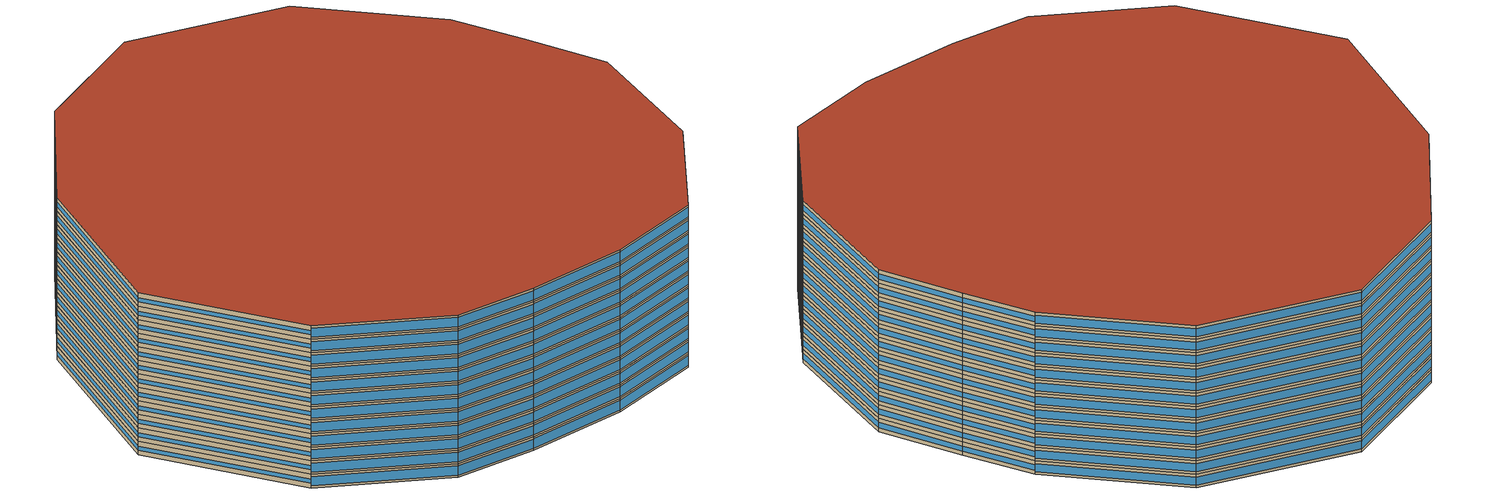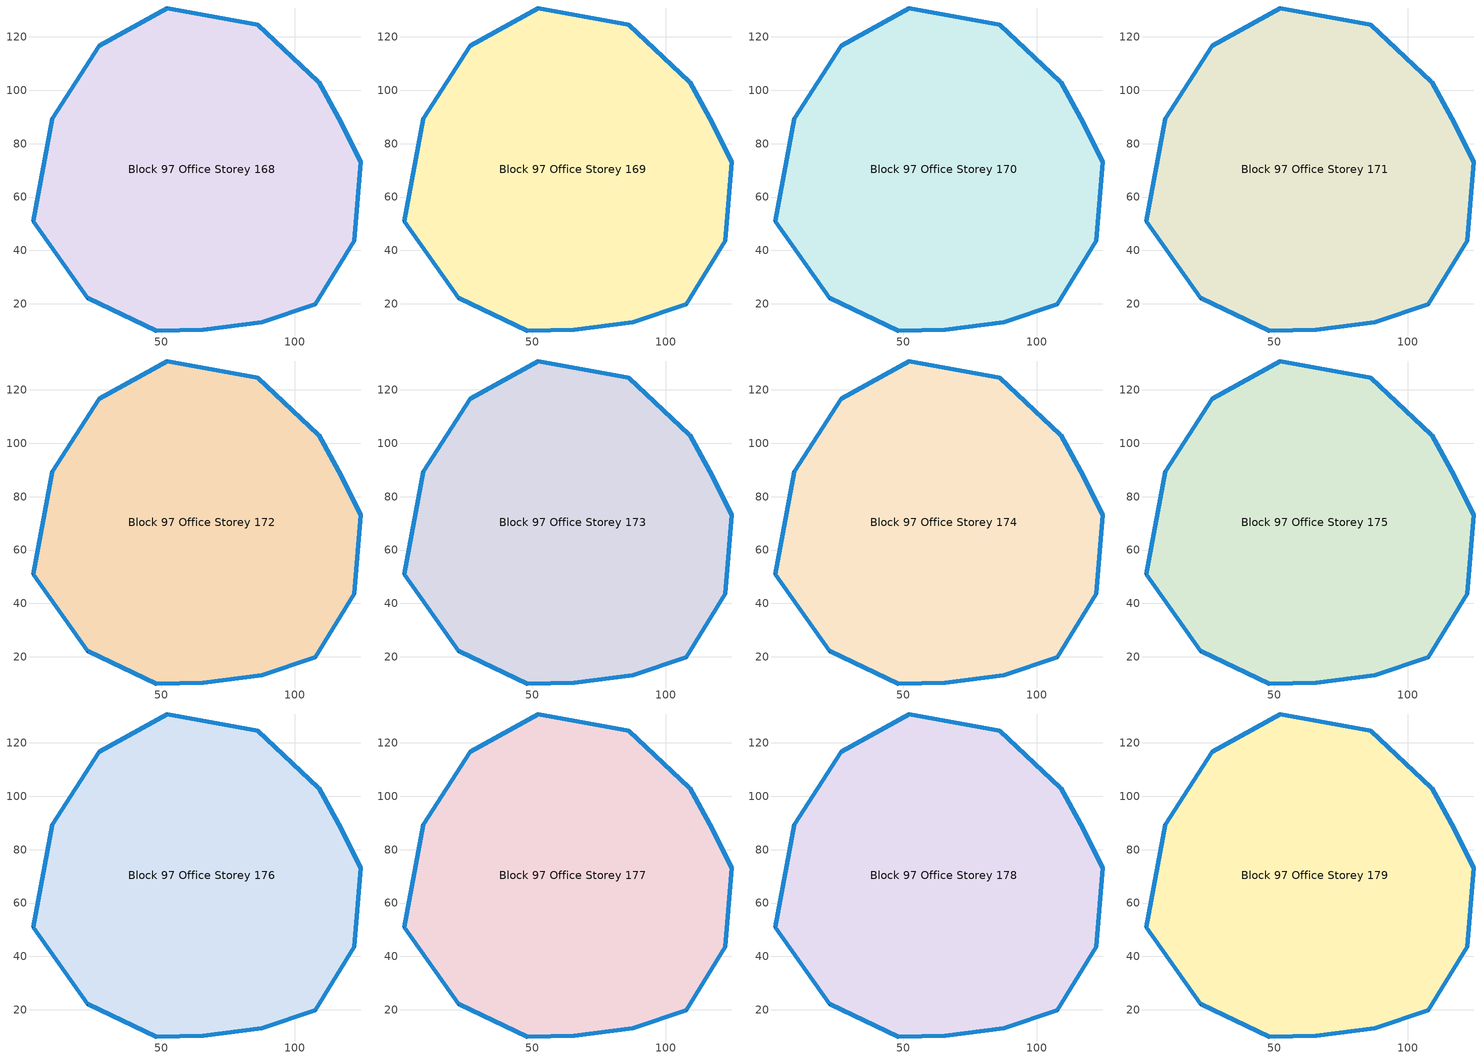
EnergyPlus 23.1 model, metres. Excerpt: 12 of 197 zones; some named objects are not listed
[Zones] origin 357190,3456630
Block 97 Office Storey 168
 floor outside (Project Floor): 108.83,103.22 116.36,89.59 124.72,73.29 122.22,43.61 107.61,19.86 87.51,13.15 65.66,10.23 48.03,9.81 22.47,22.13 1.9,50.9 9,89.27 26.71,116.64 52.15,130.82 86.07,124.59 z503.15
 wall outside (Project Wall): 52.15,130.82 26.71,116.64 9,89.27 1.9,50.9 22.47,22.13 48.03,9.81 65.66,10.23 87.51,13.15 107.61,19.86 122.22,43.61 124.72,73.29 116.36,89.59 108.83,103.22 86.07,124.59 52.15,130.82 z503.15:506.14
 window (Office_north_window_construction): 52.13,130.81 26.72,116.65 / 108.82,103.23 86.08,124.58 / 86.05,124.6 52.16,130.81 z503.75:505.54
 window (Office_west_window_construction): 26.7,116.63 9.01,89.29 / 9,89.25 1.91,50.92 / 1.92,50.88 22.46,22.14 z504.2:505.09
 window (Office_south_window_construction): 22.48,22.12 48.01,9.81 / 48.03,9.81 65.65,10.23 / 65.67,10.23 87.5,13.15 / 87.52,13.15 107.6,19.86 z503.6:505.69
 window (Office_east_window_construction): 107.61,19.88 122.21,43.6 / 122.22,43.63 124.72,73.28 / 124.71,73.3 116.37,89.58 / 116.36,89.6 108.84,103.21 z504.05:505.24
 roof outside (Project Ceiling): 107.61,19.86 122.22,43.61 124.72,73.29 116.36,89.59 108.83,103.22 86.07,124.59 52.15,130.82 26.71,116.64 9,89.27 1.9,50.9 22.47,22.13 48.03,9.81 65.66,10.23 87.51,13.15 z506.14
Block 97 Office Storey 169
 floor outside (Project Floor): 108.83,103.22 116.36,89.59 124.72,73.29 122.22,43.61 107.61,19.86 87.51,13.15 65.66,10.23 48.03,9.81 22.47,22.13 1.9,50.9 9,89.27 26.71,116.64 52.15,130.82 86.07,124.59 z506.14
 wall outside (Project Wall): 52.15,130.82 26.71,116.64 9,89.27 1.9,50.9 22.47,22.13 48.03,9.81 65.66,10.23 87.51,13.15 107.61,19.86 122.22,43.61 124.72,73.29 116.36,89.59 108.83,103.22 86.07,124.59 52.15,130.82 z506.14:509.14
 window (Office_north_window_construction): 52.13,130.81 26.72,116.65 / 108.82,103.23 86.08,124.58 / 86.05,124.6 52.16,130.81 z506.74:508.54
 window (Office_west_window_construction): 26.7,116.63 9.01,89.29 / 9,89.25 1.91,50.92 / 1.92,50.88 22.46,22.14 z507.19:508.09
 window (Office_south_window_construction): 22.48,22.12 48.01,9.81 / 48.03,9.81 65.65,10.23 / 65.67,10.23 87.5,13.15 / 87.52,13.15 107.6,19.86 z506.59:508.69
 window (Office_east_window_construction): 107.61,19.88 122.21,43.6 / 122.22,43.63 124.72,73.28 / 124.71,73.3 116.37,89.58 / 116.36,89.6 108.84,103.21 z507.04:508.24
 roof outside (Project Ceiling): 107.61,19.86 122.22,43.61 124.72,73.29 116.36,89.59 108.83,103.22 86.07,124.59 52.15,130.82 26.71,116.64 9,89.27 1.9,50.9 22.47,22.13 48.03,9.81 65.66,10.23 87.51,13.15 z509.14
Block 97 Office Storey 170
 floor outside (Project Floor): 108.83,103.22 116.36,89.59 124.72,73.29 122.22,43.61 107.61,19.86 87.51,13.15 65.66,10.23 48.03,9.81 22.47,22.13 1.9,50.9 9,89.27 26.71,116.64 52.15,130.82 86.07,124.59 z509.14
 wall outside (Project Wall): 52.15,130.82 26.71,116.64 9,89.27 1.9,50.9 22.47,22.13 48.03,9.81 65.66,10.23 87.51,13.15 107.61,19.86 122.22,43.61 124.72,73.29 116.36,89.59 108.83,103.22 86.07,124.59 52.15,130.82 z509.14:512.13
 window (Office_north_window_construction): 52.13,130.81 26.72,116.65 / 108.82,103.23 86.08,124.58 / 86.05,124.6 52.16,130.81 z509.74:511.53
 window (Office_west_window_construction): 26.7,116.63 9.01,89.29 / 9,89.25 1.91,50.92 / 1.92,50.88 22.46,22.14 z510.19:511.08
 window (Office_south_window_construction): 22.48,22.12 48.01,9.81 / 48.03,9.81 65.65,10.23 / 65.67,10.23 87.5,13.15 / 87.52,13.15 107.6,19.86 z509.59:511.68
 window (Office_east_window_construction): 107.61,19.88 122.21,43.6 / 122.22,43.63 124.72,73.28 / 124.71,73.3 116.37,89.58 / 116.36,89.6 108.84,103.21 z510.04:511.23
 roof outside (Project Ceiling): 107.61,19.86 122.22,43.61 124.72,73.29 116.36,89.59 108.83,103.22 86.07,124.59 52.15,130.82 26.71,116.64 9,89.27 1.9,50.9 22.47,22.13 48.03,9.81 65.66,10.23 87.51,13.15 z512.13
Block 97 Office Storey 171
 floor outside (Project Floor): 108.83,103.22 116.36,89.59 124.72,73.29 122.22,43.61 107.61,19.86 87.51,13.15 65.66,10.23 48.03,9.81 22.47,22.13 1.9,50.9 9,89.27 26.71,116.64 52.15,130.82 86.07,124.59 z512.13
 wall outside (Project Wall): 52.15,130.82 26.71,116.64 9,89.27 1.9,50.9 22.47,22.13 48.03,9.81 65.66,10.23 87.51,13.15 107.61,19.86 122.22,43.61 124.72,73.29 116.36,89.59 108.83,103.22 86.07,124.59 52.15,130.82 z512.13:515.13
 window (Office_north_window_construction): 52.13,130.81 26.72,116.65 / 108.82,103.23 86.08,124.58 / 86.05,124.6 52.16,130.81 z512.73:514.53
 window (Office_west_window_construction): 26.7,116.63 9.01,89.29 / 9,89.25 1.91,50.92 / 1.92,50.88 22.46,22.14 z513.18:514.08
 window (Office_south_window_construction): 22.48,22.12 48.01,9.81 / 48.03,9.81 65.65,10.23 / 65.67,10.23 87.5,13.15 / 87.52,13.15 107.6,19.86 z512.58:514.68
 window (Office_east_window_construction): 107.61,19.88 122.21,43.6 / 122.22,43.63 124.72,73.28 / 124.71,73.3 116.37,89.58 / 116.36,89.6 108.84,103.21 z513.03:514.23
 roof outside (Project Ceiling): 107.61,19.86 122.22,43.61 124.72,73.29 116.36,89.59 108.83,103.22 86.07,124.59 52.15,130.82 26.71,116.64 9,89.27 1.9,50.9 22.47,22.13 48.03,9.81 65.66,10.23 87.51,13.15 z515.13
Block 97 Office Storey 172
 floor outside (Project Floor): 108.83,103.22 116.36,89.59 124.72,73.29 122.22,43.61 107.61,19.86 87.51,13.15 65.66,10.23 48.03,9.81 22.47,22.13 1.9,50.9 9,89.27 26.71,116.64 52.15,130.82 86.07,124.59 z515.13
 wall outside (Project Wall): 52.15,130.82 26.71,116.64 9,89.27 1.9,50.9 22.47,22.13 48.03,9.81 65.66,10.23 87.51,13.15 107.61,19.86 122.22,43.61 124.72,73.29 116.36,89.59 108.83,103.22 86.07,124.59 52.15,130.82 z515.13:518.12
 window (Office_north_window_construction): 52.13,130.81 26.72,116.65 / 108.82,103.23 86.08,124.58 / 86.05,124.6 52.16,130.81 z515.73:517.52
 window (Office_west_window_construction): 26.7,116.63 9.01,89.29 / 9,89.25 1.91,50.92 / 1.92,50.88 22.46,22.14 z516.18:517.07
 window (Office_south_window_construction): 22.48,22.12 48.01,9.81 / 48.03,9.81 65.65,10.23 / 65.67,10.23 87.5,13.15 / 87.52,13.15 107.6,19.86 z515.58:517.67
 window (Office_east_window_construction): 107.61,19.88 122.21,43.6 / 122.22,43.63 124.72,73.28 / 124.71,73.3 116.37,89.58 / 116.36,89.6 108.84,103.21 z516.03:517.22
 roof outside (Project Ceiling): 107.61,19.86 122.22,43.61 124.72,73.29 116.36,89.59 108.83,103.22 86.07,124.59 52.15,130.82 26.71,116.64 9,89.27 1.9,50.9 22.47,22.13 48.03,9.81 65.66,10.23 87.51,13.15 z518.12
Block 97 Office Storey 173
 floor outside (Project Floor): 108.83,103.22 116.36,89.59 124.72,73.29 122.22,43.61 107.61,19.86 87.51,13.15 65.66,10.23 48.03,9.81 22.47,22.13 1.9,50.9 9,89.27 26.71,116.64 52.15,130.82 86.07,124.59 z518.12
 wall outside (Project Wall): 52.15,130.82 26.71,116.64 9,89.27 1.9,50.9 22.47,22.13 48.03,9.81 65.66,10.23 87.51,13.15 107.61,19.86 122.22,43.61 124.72,73.29 116.36,89.59 108.83,103.22 86.07,124.59 52.15,130.82 z518.12:521.12
 window (Office_north_window_construction): 52.13,130.81 26.72,116.65 / 108.82,103.23 86.08,124.58 / 86.05,124.6 52.16,130.81 z518.72:520.52
 window (Office_west_window_construction): 26.7,116.63 9.01,89.29 / 9,89.25 1.91,50.92 / 1.92,50.88 22.46,22.14 z519.17:520.07
 window (Office_south_window_construction): 22.48,22.12 48.01,9.81 / 48.03,9.81 65.65,10.23 / 65.67,10.23 87.5,13.15 / 87.52,13.15 107.6,19.86 z518.57:520.67
 window (Office_east_window_construction): 107.61,19.88 122.21,43.6 / 122.22,43.63 124.72,73.28 / 124.71,73.3 116.37,89.58 / 116.36,89.6 108.84,103.21 z519.02:520.22
 roof outside (Project Ceiling): 107.61,19.86 122.22,43.61 124.72,73.29 116.36,89.59 108.83,103.22 86.07,124.59 52.15,130.82 26.71,116.64 9,89.27 1.9,50.9 22.47,22.13 48.03,9.81 65.66,10.23 87.51,13.15 z521.12
Block 97 Office Storey 174
 floor outside (Project Floor): 108.83,103.22 116.36,89.59 124.72,73.29 122.22,43.61 107.61,19.86 87.51,13.15 65.66,10.23 48.03,9.81 22.47,22.13 1.9,50.9 9,89.27 26.71,116.64 52.15,130.82 86.07,124.59 z521.12
 wall outside (Project Wall): 52.15,130.82 26.71,116.64 9,89.27 1.9,50.9 22.47,22.13 48.03,9.81 65.66,10.23 87.51,13.15 107.61,19.86 122.22,43.61 124.72,73.29 116.36,89.59 108.83,103.22 86.07,124.59 52.15,130.82 z521.12:524.11
 window (Office_north_window_construction): 52.13,130.81 26.72,116.65 / 108.82,103.23 86.08,124.58 / 86.05,124.6 52.16,130.81 z521.72:523.51
 window (Office_west_window_construction): 26.7,116.63 9.01,89.29 / 9,89.25 1.91,50.92 / 1.92,50.88 22.46,22.14 z522.16:523.06
 window (Office_south_window_construction): 22.48,22.12 48.01,9.81 / 48.03,9.81 65.65,10.23 / 65.67,10.23 87.5,13.15 / 87.52,13.15 107.6,19.86 z521.57:523.66
 window (Office_east_window_construction): 107.61,19.88 122.21,43.6 / 122.22,43.63 124.72,73.28 / 124.71,73.3 116.37,89.58 / 116.36,89.6 108.84,103.21 z522.02:523.21
 roof outside (Project Ceiling): 107.61,19.86 122.22,43.61 124.72,73.29 116.36,89.59 108.83,103.22 86.07,124.59 52.15,130.82 26.71,116.64 9,89.27 1.9,50.9 22.47,22.13 48.03,9.81 65.66,10.23 87.51,13.15 z524.11
Block 97 Office Storey 175
 floor outside (Project Floor): 108.83,103.22 116.36,89.59 124.72,73.29 122.22,43.61 107.61,19.86 87.51,13.15 65.66,10.23 48.03,9.81 22.47,22.13 1.9,50.9 9,89.27 26.71,116.64 52.15,130.82 86.07,124.59 z524.11
 wall outside (Project Wall): 52.15,130.82 26.71,116.64 9,89.27 1.9,50.9 22.47,22.13 48.03,9.81 65.66,10.23 87.51,13.15 107.61,19.86 122.22,43.61 124.72,73.29 116.36,89.59 108.83,103.22 86.07,124.59 52.15,130.82 z524.11:527.11
 window (Office_north_window_construction): 52.13,130.81 26.72,116.65 / 108.82,103.23 86.08,124.58 / 86.05,124.6 52.16,130.81 z524.71:526.51
 window (Office_west_window_construction): 26.7,116.63 9.01,89.29 / 9,89.25 1.91,50.92 / 1.92,50.88 22.46,22.14 z525.16:526.06
 window (Office_south_window_construction): 22.48,22.12 48.01,9.81 / 48.03,9.81 65.65,10.23 / 65.67,10.23 87.5,13.15 / 87.52,13.15 107.6,19.86 z524.56:526.66
 window (Office_east_window_construction): 107.61,19.88 122.21,43.6 / 122.22,43.63 124.72,73.28 / 124.71,73.3 116.37,89.58 / 116.36,89.6 108.84,103.21 z525.01:526.21
 roof outside (Project Ceiling): 107.61,19.86 122.22,43.61 124.72,73.29 116.36,89.59 108.83,103.22 86.07,124.59 52.15,130.82 26.71,116.64 9,89.27 1.9,50.9 22.47,22.13 48.03,9.81 65.66,10.23 87.51,13.15 z527.11
Block 97 Office Storey 176
 floor outside (Project Floor): 108.83,103.22 116.36,89.59 124.72,73.29 122.22,43.61 107.61,19.86 87.51,13.15 65.66,10.23 48.03,9.81 22.47,22.13 1.9,50.9 9,89.27 26.71,116.64 52.15,130.82 86.07,124.59 z527.11
 wall outside (Project Wall): 52.15,130.82 26.71,116.64 9,89.27 1.9,50.9 22.47,22.13 48.03,9.81 65.66,10.23 87.51,13.15 107.61,19.86 122.22,43.61 124.72,73.29 116.36,89.59 108.83,103.22 86.07,124.59 52.15,130.82 z527.11:530.1
 window (Office_north_window_construction): 52.13,130.81 26.72,116.65 / 108.82,103.23 86.08,124.58 / 86.05,124.6 52.16,130.81 z527.71:529.5
 window (Office_west_window_construction): 26.7,116.63 9.01,89.29 / 9,89.25 1.91,50.92 / 1.92,50.88 22.46,22.14 z528.15:529.05
 window (Office_south_window_construction): 22.48,22.12 48.01,9.81 / 48.03,9.81 65.65,10.23 / 65.67,10.23 87.5,13.15 / 87.52,13.15 107.6,19.86 z527.56:529.65
 window (Office_east_window_construction): 107.61,19.88 122.21,43.6 / 122.22,43.63 124.72,73.28 / 124.71,73.3 116.37,89.58 / 116.36,89.6 108.84,103.21 z528.01:529.2
 roof outside (Project Ceiling): 107.61,19.86 122.22,43.61 124.72,73.29 116.36,89.59 108.83,103.22 86.07,124.59 52.15,130.82 26.71,116.64 9,89.27 1.9,50.9 22.47,22.13 48.03,9.81 65.66,10.23 87.51,13.15 z530.1
Block 97 Office Storey 177
 floor outside (Project Floor): 108.83,103.22 116.36,89.59 124.72,73.29 122.22,43.61 107.61,19.86 87.51,13.15 65.66,10.23 48.03,9.81 22.47,22.13 1.9,50.9 9,89.27 26.71,116.64 52.15,130.82 86.07,124.59 z530.1
 wall outside (Project Wall): 52.15,130.82 26.71,116.64 9,89.27 1.9,50.9 22.47,22.13 48.03,9.81 65.66,10.23 87.51,13.15 107.61,19.86 122.22,43.61 124.72,73.29 116.36,89.59 108.83,103.22 86.07,124.59 52.15,130.82 z530.1:533.1
 window (Office_north_window_construction): 52.13,130.81 26.72,116.65 / 108.82,103.23 86.08,124.58 / 86.05,124.6 52.16,130.81 z530.7:532.5
 window (Office_west_window_construction): 26.7,116.63 9.01,89.29 / 9,89.25 1.91,50.92 / 1.92,50.88 22.46,22.14 z531.15:532.05
 window (Office_south_window_construction): 22.48,22.12 48.01,9.81 / 48.03,9.81 65.65,10.23 / 65.67,10.23 87.5,13.15 / 87.52,13.15 107.6,19.86 z530.55:532.65
 window (Office_east_window_construction): 107.61,19.88 122.21,43.6 / 122.22,43.63 124.72,73.28 / 124.71,73.3 116.37,89.58 / 116.36,89.6 108.84,103.21 z531:532.2
 roof outside (Project Ceiling): 107.61,19.86 122.22,43.61 124.72,73.29 116.36,89.59 108.83,103.22 86.07,124.59 52.15,130.82 26.71,116.64 9,89.27 1.9,50.9 22.47,22.13 48.03,9.81 65.66,10.23 87.51,13.15 z533.1
Block 97 Office Storey 178
 floor outside (Project Floor): 108.83,103.22 116.36,89.59 124.72,73.29 122.22,43.61 107.61,19.86 87.51,13.15 65.66,10.23 48.03,9.81 22.47,22.13 1.9,50.9 9,89.27 26.71,116.64 52.15,130.82 86.07,124.59 z533.1
 wall outside (Project Wall): 52.15,130.82 26.71,116.64 9,89.27 1.9,50.9 22.47,22.13 48.03,9.81 65.66,10.23 87.51,13.15 107.61,19.86 122.22,43.61 124.72,73.29 116.36,89.59 108.83,103.22 86.07,124.59 52.15,130.82 z533.1:536.09
 window (Office_north_window_construction): 52.13,130.81 26.72,116.65 / 108.82,103.23 86.08,124.58 / 86.05,124.6 52.16,130.81 z533.7:535.49
 window (Office_west_window_construction): 26.7,116.63 9.01,89.29 / 9,89.25 1.91,50.92 / 1.92,50.88 22.46,22.14 z534.14:535.04
 window (Office_south_window_construction): 22.48,22.12 48.01,9.81 / 48.03,9.81 65.65,10.23 / 65.67,10.23 87.5,13.15 / 87.52,13.15 107.6,19.86 z533.55:535.64
 window (Office_east_window_construction): 107.61,19.88 122.21,43.6 / 122.22,43.63 124.72,73.28 / 124.71,73.3 116.37,89.58 / 116.36,89.6 108.84,103.21 z533.99:535.19
 roof outside (Project Ceiling): 107.61,19.86 122.22,43.61 124.72,73.29 116.36,89.59 108.83,103.22 86.07,124.59 52.15,130.82 26.71,116.64 9,89.27 1.9,50.9 22.47,22.13 48.03,9.81 65.66,10.23 87.51,13.15 z536.09
Block 97 Office Storey 179
 floor outside (Project Floor): 108.83,103.22 116.36,89.59 124.72,73.29 122.22,43.61 107.61,19.86 87.51,13.15 65.66,10.23 48.03,9.81 22.47,22.13 1.9,50.9 9,89.27 26.71,116.64 52.15,130.82 86.07,124.59 z536.09
 wall outside (Project Wall): 52.15,130.82 26.71,116.64 9,89.27 1.9,50.9 22.47,22.13 48.03,9.81 65.66,10.23 87.51,13.15 107.61,19.86 122.22,43.61 124.72,73.29 116.36,89.59 108.83,103.22 86.07,124.59 52.15,130.82 z536.09:539.09
 window (Office_north_window_construction): 52.13,130.81 26.72,116.65 / 108.82,103.23 86.08,124.58 / 86.05,124.6 52.16,130.81 z536.69:538.49
 window (Office_west_window_construction): 26.7,116.63 9.01,89.29 / 9,89.25 1.91,50.92 / 1.92,50.88 22.46,22.14 z537.14:538.04
 window (Office_south_window_construction): 22.48,22.12 48.01,9.81 / 48.03,9.81 65.65,10.23 / 65.67,10.23 87.5,13.15 / 87.52,13.15 107.6,19.86 z536.54:538.64
 window (Office_east_window_construction): 107.61,19.88 122.21,43.6 / 122.22,43.63 124.72,73.28 / 124.71,73.3 116.37,89.58 / 116.36,89.6 108.84,103.21 z536.99:538.19
 roof outside (Project Ceiling): 107.61,19.86 122.22,43.61 124.72,73.29 116.36,89.59 108.83,103.22 86.07,124.59 52.15,130.82 26.71,116.64 9,89.27 1.9,50.9 22.47,22.13 48.03,9.81 65.66,10.23 87.51,13.15 z539.09
[Building]
Building_1: North Axis=0; Terrain=City; Loads Convergence Tolerance Value=0.04; Temperature Convergence Tolerance Value=0.4; Solar Distribution=FullExterior; Maximum Number of Warmup Days=25; Minimum Number of Warmup Days=6
[Site:Location]
CHN Design_Conditions: Latitude=30; Longitude=114; Time Zone=8; Elevation=12
[SIZINGPERIOD:DESIGNDAY] Day of Month=21; DryBulb Temperature Range Modifier Type=DefaultMultipliers; Humidity Condition Type=Wetbulb; Barometric Pressure=101181; Rain Indicator=No; Snow Indicator=No; Daylight Saving Time Indicator=No; Sky Clearness=0; Begin Environment Reset Mode=FullResetAtBeginEnvironment
Name | Month | Day Type | Maximum DryBulb Temperature | Daily DryBulb Temperature Range | Wetbulb or DewPoint at Maximum DryBulb | Wind Speed | Wind Direction | Solar Model Indicator | ASHRAE Clear Sky Optical Depth for Beam Irradiance taub | ASHRAE Clear Sky Optical Depth for Diffuse Irradiance taud
Ann Htg 99.6% Condns DB | 1 | WinterDesignDay | -10 | 0 | -4.8 | 1 | 340 | ASHRAEClearSky | 0 | 0
Ann Clg .4% Condns DB=>MWB | 7 | SummerDesignDay | 40 | 6.6 | 27.1 | 3.5 | 220 | ASHRAETau | 0.781 | 1.413
[MATERIAL]
DefaultMaterial: Roughness=Rough; Thickness=0.1; Conductivity=0.1; Density=1000; Specific Heat=1000; Thermal Absorptance=0.9; Solar Absorptance=0.7; Visible Absorptance=0.7
[WINDOWMATERIAL:SIMPLEGLAZINGSYSTEM] UFactor=3; Visible Transmittance=0.6
Name | Solar Heat Gain Coefficient
Office_east_window; Office_south_window; Office_west_window | 0.3
Office_north_window | 0.35
[CONSTRUCTION]
Project Wall; Project Floor; Project Ceiling: DefaultMaterial
Office_east_window_construction: Office_east_window
Office_south_window_construction: Office_south_window
Office_west_window_construction: Office_west_window
Office_north_window_construction: Office_north_window
[SPACE] Ceiling Height=autocalculate; Volume=autocalculate; Floor Area=autocalculate; Space Type=Office
Name | Zone
Block 97 Office Storey 168_space | Block 97 Office Storey 168
Block 97 Office Storey 169_space | Block 97 Office Storey 169
Block 97 Office Storey 170_space | Block 97 Office Storey 170
Block 97 Office Storey 171_space | Block 97 Office Storey 171
Block 97 Office Storey 172_space | Block 97 Office Storey 172
Block 97 Office Storey 173_space | Block 97 Office Storey 173
Block 97 Office Storey 174_space | Block 97 Office Storey 174
Block 97 Office Storey 175_space | Block 97 Office Storey 175
Block 97 Office Storey 176_space | Block 97 Office Storey 176
Block 97 Office Storey 177_space | Block 97 Office Storey 177
Block 97 Office Storey 178_space | Block 97 Office Storey 178
Block 97 Office Storey 179_space | Block 97 Office Storey 179
[SPACELIST]
Office: Block 97 Office Storey 0_space, Block 97 Office Storey 1_space, Block 97 Office Storey 2_space, Block 97 Office Storey 3_space, Block 97 Office Storey 4_space, Block 97 Office Storey 5_space, Block 97 Office Storey 6_space, Block 97 Office Storey 7_space, Block 97 Office Storey 8_space, Block 97 Office Storey 9_space, Block 97 Office Storey 10_space, Block 97 Office Storey 11_space, Block 97 Office Storey 12_space, Block 97 Office Storey 13_space, Block 97 Office Storey 14_space, Block 97 Office Storey 15_space, Block 97 Office Storey 16_space, Block 97 Office Storey 17_space, Block 97 Office Storey 18_space, Block 97 Office Storey 19_space, Block 97 Office Storey 20_space, Block 97 Office Storey 21_space, Block 97 Office Storey 22_space, Block 97 Office Storey 23_space, Block 97 Office Storey 24_space, Block 97 Office Storey 25_space, Block 97 Office Storey 26_space, Block 97 Office Storey 27_space, Block 97 Office Storey 28_space, Block 97 Office Storey 29_space, Block 97 Office Storey 30_space, Block 97 Office Storey 31_space, Block 97 Office Storey 32_space, Block 97 Office Storey 33_space, Block 97 Office Storey 34_space, Block 97 Office Storey 35_space, Block 97 Office Storey 36_space, Block 97 Office Storey 37_space, Block 97 Office Storey 38_space, Block 97 Office Storey 39_space, Block 97 Office Storey 40_space, Block 97 Office Storey 41_space, Block 97 Office Storey 42_space, Block 97 Office Storey 43_space, Block 97 Office Storey 44_space, Block 97 Office Storey 45_space, Block 97 Office Storey 46_space, Block 97 Office Storey 47_space, Block 97 Office Storey 48_space, Block 97 Office Storey 49_space, Block 97 Office Storey 50_space, Block 97 Office Storey 51_space, Block 97 Office Storey 52_space, Block 97 Office Storey 53_space, Block 97 Office Storey 54_space, Block 97 Office Storey 55_space, Block 97 Office Storey 56_space, Block 97 Office Storey 57_space, Block 97 Office Storey 58_space, Block 97 Office Storey 59_space, Block 97 Office Storey 60_space, Block 97 Office Storey 61_space, Block 97 Office Storey 62_space, Block 97 Office Storey 63_space, Block 97 Office Storey 64_space, Block 97 Office Storey 65_space, Block 97 Office Storey 66_space, Block 97 Office Storey 67_space, Block 97 Office Storey 68_space, Block 97 Office Storey 69_space, Block 97 Office Storey 70_space, Block 97 Office Storey 71_space, Block 97 Office Storey 72_space, Block 97 Office Storey 73_space, Block 97 Office Storey 74_space, Block 97 Office Storey 75_space, Block 97 Office Storey 76_space, Block 97 Office Storey 77_space, Block 97 Office Storey 78_space, Block 97 Office Storey 79_space, Block 97 Office Storey 80_space, Block 97 Office Storey 81_space, Block 97 Office Storey 82_space, Block 97 Office Storey 83_space, Block 97 Office Storey 84_space, Block 97 Office Storey 85_space, Block 97 Office Storey 86_space, Block 97 Office Storey 87_space, Block 97 Office Storey 88_space, Block 97 Office Storey 89_space, Block 97 Office Storey 90_space, Block 97 Office Storey 91_space, Block 97 Office Storey 92_space, Block 97 Office Storey 93_space, Block 97 Office Storey 94_space, Block 97 Office Storey 95_space, Block 97 Office Storey 96_space, Block 97 Office Storey 97_space, Block 97 Office Storey 98_space, Block 97 Office Storey 99_space, Block 97 Office Storey 100_space, Block 97 Office Storey 101_space, Block 97 Office Storey 102_space, Block 97 Office Storey 103_space, Block 97 Office Storey 104_space, Block 97 Office Storey 105_space, Block 97 Office Storey 106_space, Block 97 Office Storey 107_space, Block 97 Office Storey 108_space, Block 97 Office Storey 109_space, Block 97 Office Storey 110_space, Block 97 Office Storey 111_space, Block 97 Office Storey 112_space, Block 97 Office Storey 113_space, Block 97 Office Storey 114_space, Block 97 Office Storey 115_space, Block 97 Office Storey 116_space, Block 97 Office Storey 117_space, Block 97 Office Storey 118_space, Block 97 Office Storey 119_space, Block 97 Office Storey 120_space, Block 97 Office Storey 121_space, Block 97 Office Storey 122_space, Block 97 Office Storey 123_space, Block 97 Office Storey 124_space, Block 97 Office Storey 125_space, Block 97 Office Storey 126_space, Block 97 Office Storey 127_space, Block 97 Office Storey 128_space, Block 97 Office Storey 129_space, Block 97 Office Storey 130_space, Block 97 Office Storey 131_space, Block 97 Office Storey 132_space, Block 97 Office Storey 133_space, Block 97 Office Storey 134_space, Block 97 Office Storey 135_space, Block 97 Office Storey 136_space, Block 97 Office Storey 137_space, Block 97 Office Storey 138_space, Block 97 Office Storey 139_space, Block 97 Office Storey 140_space, Block 97 Office Storey 141_space, Block 97 Office Storey 142_space, Block 97 Office Storey 143_space, Block 97 Office Storey 144_space, Block 97 Office Storey 145_space, Block 97 Office Storey 146_space, Block 97 Office Storey 147_space, Block 97 Office Storey 148_space, Block 97 Office Storey 149_space, Block 97 Office Storey 150_space, Block 97 Office Storey 151_space, Block 97 Office Storey 152_space, Block 97 Office Storey 153_space, Block 97 Office Storey 154_space, Block 97 Office Storey 155_space, Block 97 Office Storey 156_space, Block 97 Office Storey 157_space, Block 97 Office Storey 158_space, Block 97 Office Storey 159_space, Block 97 Office Storey 160_space, Block 97 Office Storey 161_space, Block 97 Office Storey 162_space, Block 97 Office Storey 163_space, Block 97 Office Storey 164_space, Block 97 Office Storey 165_space, Block 97 Office Storey 166_space, Block 97 Office Storey 167_space, Block 97 Office Storey 168_space, Block 97 Office Storey 169_space, Block 97 Office Storey 170_space, Block 97 Office Storey 171_space, Block 97 Office Storey 172_space, Block 97 Office Storey 173_space, Block 97 Office Storey 174_space, Block 97 Office Storey 175_space, Block 97 Office Storey 176_space, Block 97 Office Storey 177_space, Block 97 Office Storey 178_space, Block 97 Office Storey 179_space, Block 97 Office Storey 180_space, Block 97 Office Storey 181_space, Block 97 Office Storey 182_space, Block 97 Office Storey 183_space, Block 97 Office Storey 184_space, Block 97 Office Storey 185_space, Block 97 Office Storey 186_space, Block 97 Office Storey 187_space, Block 97 Office Storey 188_space, Block 97 Office Storey 189_space, Block 97 Office Storey 190_space, Block 97 Office Storey 191_space, Block 97 Office Storey 192_space, Block 97 Office Storey 193_space, Block 97 Office Storey 194_space, Block 97 Office Storey 195_space, Block 97 Office Storey 196_space
[ZONE] Type=1; Multiplier=1; Ceiling Height=autocalculate; Volume=autocalculate; Floor Area=autocalculate; Part of Total Floor Area=Yes
Block 97 Office Storey 168; Block 97 Office Storey 169; Block 97 Office Storey 170; Block 97 Office Storey 171; Block 97 Office Storey 172; Block 97 Office Storey 173; Block 97 Office Storey 174; Block 97 Office Storey 175; Block 97 Office Storey 176; Block 97 Office Storey 177; Block 97 Office Storey 178; Block 97 Office Storey 179
[PEOPLE]
People_for_office: Zone or ZoneList or Space or SpaceList=Office; Number of People Schedule=SeasonalSchedule_Schedule_office_people; Number of People Calculation Method=People/Area; People per Floor Area=0.1; Fraction Radiant=0.3; Sensible Heat Fraction=autocalculate; Activity Level Schedule=SeasonalSchedule_Schedule_office_activity; Carbon Dioxide Generation Rate=3.82e-08; Enable ASHRAE 55 Comfort Warnings=No; Mean Radiant Temperature Calculation Type=ZoneAveraged; Clothing Insulation Calculation Method=ClothingInsulationSchedule; Cold Stress Temperature Threshold=15.56; Heat Stress Temperature Threshold=30
[LIGHTS]
Light_for_office: Zone or ZoneList or Space or SpaceList=Office; Schedule=SeasonalSchedule_office_lighting; Design Level Calculation Method=Watts/Area; Watts per Zone Floor Area=8; Return Air Fraction=0; Fraction Radiant=0.32; Fraction Visible=0.25; Fraction Replaceable=1; EndUse Subcategory=General; Return Air Fraction Calculated from Plenum Temperature=No; Return Air Fraction Function of Plenum Temperature Coefficient 1=0; Return Air Fraction Function of Plenum Temperature Coefficient 2=0
[ELECTRICEQUIPMENT]
Equipment_for_office: Zone or ZoneList or Space or SpaceList=Office; Schedule=SeasonalSchedule_Schedule_office_equipment; Design Level Calculation Method=Watts/Area; Watts per Zone Floor Area=15; Fraction Latent=0; Fraction Radiant=0; Fraction Lost=0; EndUse Subcategory=Electric Equipment
[DAYLIGHTING:CONTROLS] Illuminance Setpoint at Reference Point 1=300
Name | Zone or Space | Glare Calculation Daylighting Reference Point | Daylighting Reference Point 1
Dlight_Block 97 Office Storey 168 | Block 97 Office Storey 168 | Rpoint_Block 97 Office Storey 168 | Rpoint_Block 97 Office Storey 168
Dlight_Block 97 Office Storey 169 | Block 97 Office Storey 169 | Rpoint_Block 97 Office Storey 169 | Rpoint_Block 97 Office Storey 169
Dlight_Block 97 Office Storey 170 | Block 97 Office Storey 170 | Rpoint_Block 97 Office Storey 170 | Rpoint_Block 97 Office Storey 170
Dlight_Block 97 Office Storey 171 | Block 97 Office Storey 171 | Rpoint_Block 97 Office Storey 171 | Rpoint_Block 97 Office Storey 171
Dlight_Block 97 Office Storey 172 | Block 97 Office Storey 172 | Rpoint_Block 97 Office Storey 172 | Rpoint_Block 97 Office Storey 172
Dlight_Block 97 Office Storey 173 | Block 97 Office Storey 173 | Rpoint_Block 97 Office Storey 173 | Rpoint_Block 97 Office Storey 173
Dlight_Block 97 Office Storey 174 | Block 97 Office Storey 174 | Rpoint_Block 97 Office Storey 174 | Rpoint_Block 97 Office Storey 174
Dlight_Block 97 Office Storey 175 | Block 97 Office Storey 175 | Rpoint_Block 97 Office Storey 175 | Rpoint_Block 97 Office Storey 175
Dlight_Block 97 Office Storey 176 | Block 97 Office Storey 176 | Rpoint_Block 97 Office Storey 176 | Rpoint_Block 97 Office Storey 176
Dlight_Block 97 Office Storey 177 | Block 97 Office Storey 177 | Rpoint_Block 97 Office Storey 177 | Rpoint_Block 97 Office Storey 177
Dlight_Block 97 Office Storey 178 | Block 97 Office Storey 178 | Rpoint_Block 97 Office Storey 178 | Rpoint_Block 97 Office Storey 178
Dlight_Block 97 Office Storey 179 | Block 97 Office Storey 179 | Rpoint_Block 97 Office Storey 179 | Rpoint_Block 97 Office Storey 179
[HVACTEMPLATE:ZONE:IDEALLOADSAIRSYSTEM] Template Thermostat=Thermostat_for_office; Maximum Heating Supply Air Temperature=50; Minimum Cooling Supply Air Temperature=13; Maximum Heating Supply Air Humidity Ratio=0.0156; Minimum Cooling Supply Air Humidity Ratio=0.0077; Heating Limit=NoLimit; Cooling Limit=NoLimit; Dehumidification Control Type=ConstantSensibleHeatRatio; Cooling Sensible Heat Ratio=0.7; Dehumidification Setpoint=60; Humidification Control Type=None; Humidification Setpoint=30; Outdoor Air Method=DetailedSpecification; Outdoor Air Flow Rate per Person=0.00944; Outdoor Air Flow Rate per Zone Floor Area=0; Outdoor Air Flow Rate per Zone=0; Design Specification Outdoor Air Object=Ventilation_for_office; Demand Controlled Ventilation Type=None; Outdoor Air Economizer Type=NoEconomizer; Heat Recovery Type=None; Sensible Heat Recovery Effectiveness=0.7; Latent Heat Recovery Effectiveness=0.65
Block 97 Office Storey 168; Block 97 Office Storey 169; Block 97 Office Storey 170; Block 97 Office Storey 171; Block 97 Office Storey 172; Block 97 Office Storey 173; Block 97 Office Storey 174; Block 97 Office Storey 175; Block 97 Office Storey 176; Block 97 Office Storey 177; Block 97 Office Storey 178; Block 97 Office Storey 179
[DESIGNSPECIFICATION:OUTDOORAIR]
Ventilation_for_office: Outdoor Air Method=Flow/Person; Outdoor Air Flow per Person=0.00833333; Outdoor Air Flow per Zone Floor Area=0; Outdoor Air Flow per Zone=0; Outdoor Air Flow Air Changes per Hour=0
[SCHEDULE:DAY:HOURLY]
Schedule_office_lighting_weekday_hourly: 0.1, 0.1, 0.1, 0.1, 0.1, 0.1, 0.1, 0.2, 0.5, 0.95, 0.95, 0.95, 0.8, 0.8, 0.95, 0.95, 0.95, 0.95, 0.95, 0.95, 0.95, 0.8, 0.5, 0.1
Schedule_office_lighting_holiday_hourly; Schedule_office_equipment_holiday_hourly: 0.1, 0.1, 0.1, 0.1, 0.1, 0.1, 0.1, 0.1, 0.1, 0.1, 0.1, 0.1, 0.1, 0.3, 0.3, 0.3, 0.3, 0.3, 0.3, 0.3, 0.3, 0.3, 0.1, 0.1
Schedule_office_equipment_weekday_hourly: 0.1, 0.1, 0.1, 0.1, 0.1, 0.1, 0.1, 0.2, 0.5, 0.95, 0.95, 0.95, 0.5, 0.5, 0.95, 0.95, 0.95, 0.95, 0.95, 0.95, 0.4, 0.4, 0.3, 0.1
Schedule_office_people_weekday_hourly: 0.1, 0.1, 0.1, 0.1, 0.1, 0.1, 0.1, 0.5, 0.95, 0.95, 0.95, 0.8, 0.8, 0.95, 0.95, 0.95, 0.95, 0.95, 0.8, 0.5, 0.5, 0.3, 0.1, 0.1
Schedule_office_people_holiday_hourly: 0.1, 0.1, 0.1, 0.1, 0.1, 0.1, 0.1, 0.1, 0.1, 0.1, 0.1, 0.1, 0.1, 0.3, 0.3, 0.3, 0.3, 0.3, 0.3, 0.1, 0.1, 0.1, 0.1, 0.1
Schedule_office_activity_weekday_hourly; Schedule_office_activity_holiday_hourly: 144, 144, 144, 144, 144, 144, 144, 144, 144, 144, 144, 144, 144, 144, 144, 144, 144, 144, 144, 144, 144, 144, 144, 144
[SCHEDULE:WEEK:DAILY]
Schedule_office_lighting_weekly: Schedule_office_lighting_holiday_hourly, Schedule_office_lighting_weekday_hourly, Schedule_office_lighting_weekday_hourly, Schedule_office_lighting_weekday_hourly, Schedule_office_lighting_weekday_hourly, Schedule_office_lighting_weekday_hourly, Schedule_office_lighting_holiday_hourly, Schedule_office_lighting_holiday_hourly, Schedule_office_lighting_weekday_hourly, Schedule_office_lighting_weekday_hourly, Schedule_office_lighting_holiday_hourly, Schedule_office_lighting_holiday_hourly
Schedule_office_equipment_weekly: Schedule_office_equipment_holiday_hourly, Schedule_office_equipment_weekday_hourly, Schedule_office_equipment_weekday_hourly, Schedule_office_equipment_weekday_hourly, Schedule_office_equipment_weekday_hourly, Schedule_office_equipment_weekday_hourly, Schedule_office_equipment_holiday_hourly, Schedule_office_equipment_holiday_hourly, Schedule_office_equipment_weekday_hourly, Schedule_office_equipment_weekday_hourly, Schedule_office_equipment_holiday_hourly, Schedule_office_equipment_holiday_hourly
Schedule_office_people_weekly: Schedule_office_people_holiday_hourly, Schedule_office_people_weekday_hourly, Schedule_office_people_weekday_hourly, Schedule_office_people_weekday_hourly, Schedule_office_people_weekday_hourly, Schedule_office_people_weekday_hourly, Schedule_office_people_holiday_hourly, Schedule_office_people_holiday_hourly, Schedule_office_people_weekday_hourly, Schedule_office_people_weekday_hourly, Schedule_office_people_holiday_hourly, Schedule_office_people_holiday_hourly
Schedule_office_activity_weekly: Schedule_office_activity_holiday_hourly, Schedule_office_activity_weekday_hourly, Schedule_office_activity_weekday_hourly, Schedule_office_activity_weekday_hourly, Schedule_office_activity_weekday_hourly, Schedule_office_activity_weekday_hourly, Schedule_office_activity_holiday_hourly, Schedule_office_activity_holiday_hourly, Schedule_office_activity_weekday_hourly, Schedule_office_activity_weekday_hourly, Schedule_office_activity_holiday_hourly, Schedule_office_activity_holiday_hourly
[SCHEDULE:YEAR]
SeasonalSchedule_office_lighting: Schedule_office_lighting_weekly, 1, 1, 12, 31
SeasonalSchedule_Schedule_office_equipment: Schedule_office_equipment_weekly, 1, 1, 12, 31
SeasonalSchedule_Schedule_office_people: Schedule_office_people_weekly, 1, 1, 12, 31
SeasonalSchedule_Schedule_office_activity: Schedule_office_activity_weekly, 1, 1, 12, 31
